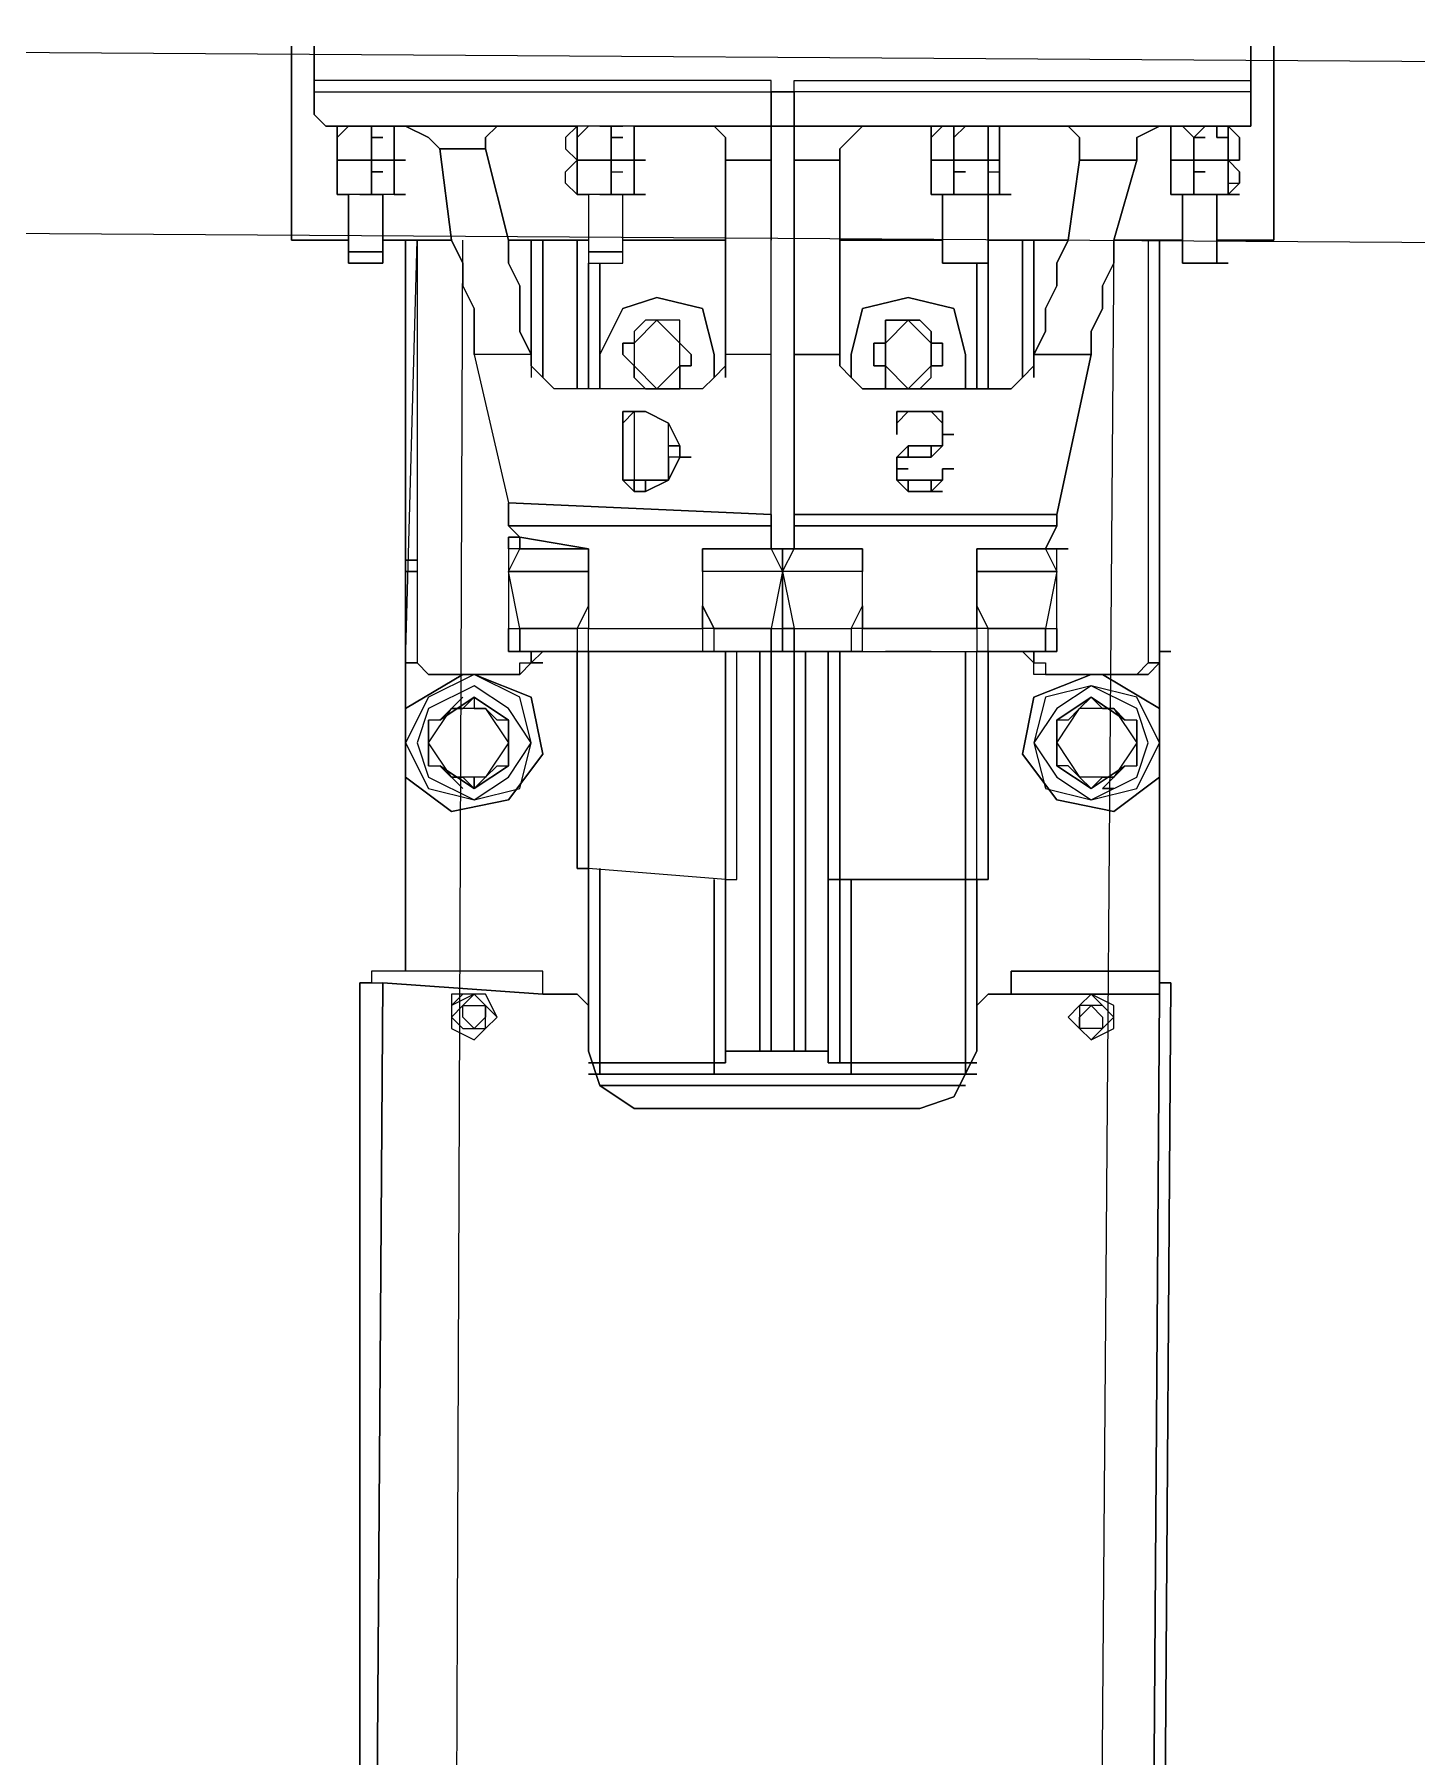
# Model space of a CAD drawing. Header units: millimetres. Extents: x -45 to 90, y -17 to 16.
# Drawn here: x 2.95 to 3.505, y 0.015 to 0.706 of the extents above; entities that cross this region are included whole.
import ezdxf

# ---------------------------------------------------------------- set-up
doc = ezdxf.new("R2010")
doc.units = ezdxf.units.MM
doc.layers.add('PDF_Geometry', color=7, linetype='Continuous')

msp = doc.modelspace()

# ---------------------------------------------------------------- linework, layer by layer
at = {"color": 4}
for centre in [(3.24783, 0), (3.24778, -0.01594)]:
    msp.add_circle(centre, 1.75, dxfattribs=at)
at = {"color": 2}
msp.add_arc((-0.82991, -500.05754), 500.80823, 85.2352723, 89.9049106, dxfattribs=at)
at = {"layer": 'PDF_Geometry', "lineweight": 25}
for points in [[(16.09026, 0.43091), (14.54083, 0.48152), (12.95014, 0.52717), (10.61224, 0.58677), (8.27892, 0.63261), (7.68298, 0.64636), (3.98818, 0.6922), (0.29797, 0.71512), (0.19712, 0.71512), (-0.00458, 0.71512), (0.19712, 0.71512), (7.68298, 0.71512), (8.27892, 0.70595), (10.61682, 0.66011), (12.95014, 0.60052), (14.54083, 0.55468), (16.09026, 0.50425), (16.25529, 0.49967), (16.7137, 0.48152), (16.77329, 0.48152)], [(-0.48133, 0.68303), (-0.00458, 0.68303), (-0.00458, 0.62802), (2.65879, 0.62802), (7.68298, 0.59613), (8.27892, 0.58677), (10.61224, 0.53634), (12.94555, 0.47675), (13.24352, 0.50425), (14.24286, 0.47675), (14.53624, 0.43091), (14.65084, 0.43091)], [(3.1172, -0.55468), (3.12179, 0.62344)], [(3.38308, 0.62344), (3.37391, -0.55468)]]:
    msp.add_lwpolyline(points, dxfattribs=at)
for points in [[(3.05302, 0.62344), (3.05302, 0.70137), (3.05302, 0.62344), (3.07594, 0.62344)], [(3.42434, 0.62344), (3.44726, 0.62344), (3.44726, 0.70137), (3.44726, 0.62344)]]:
    msp.add_lwpolyline(points, close=True, dxfattribs=at)
at = {"layer": 'PDF_Geometry', "lineweight": 18}
for points in [[(3.0897, 0.62344), (3.1172, 0.62344), (3.11262, 0.66011), (3.13095, 0.66011), (3.14012, 0.62344), (3.17221, 0.62344), (3.14012, 0.62344), (3.14012, 0.61427), (3.14471, 0.6051), (3.14471, 0.59613), (3.14471, 0.58677), (3.14929, 0.5776), (3.14929, 0.62344), (3.14929, 0.5776), (3.14471, 0.58677), (3.14471, 0.59613), (3.14471, 0.6051), (3.14012, 0.61427), (3.14012, 0.62344), (3.13095, 0.66011), (3.13095, 0.6647), (3.13554, 0.66928), (3.09886, 0.66928), (3.06678, 0.66928), (3.06219, 0.67387), (3.06219, 0.70137), (3.06219, 0.67387), (3.06678, 0.66928), (3.09886, 0.66928), (3.10803, 0.6647), (3.11262, 0.66011), (3.10803, 0.6647), (3.09886, 0.66928), (3.13554, 0.66928), (3.13095, 0.6647), (3.13095, 0.66011), (3.11262, 0.66011), (3.1172, 0.62344), (3.12179, 0.61427), (3.12179, 0.6051), (3.12637, 0.59613), (3.12637, 0.58677), (3.12637, 0.5776), (3.12637, 0.58677), (3.12637, 0.59613), (3.12179, 0.6051), (3.12179, 0.61427), (3.1172, 0.62344)], [(3.43809, 0.70137), (3.43809, 0.67387), (3.43809, 0.66928), (3.40142, 0.66928), (3.43809, 0.66928), (3.43809, 0.67387)], [(3.24556, 0.68762), (3.06219, 0.68762), (3.06219, 0.68303), (3.24556, 0.68303), (3.24556, 0.68762), (3.06219, 0.68762), (3.06219, 0.68303), (3.24556, 0.68303), (3.24556, 0.66928), (3.24556, 0.68303)], [(3.24556, 0.68303), (3.25472, 0.68303), (3.25472, 0.68762), (3.43809, 0.68762), (3.43809, 0.68303), (3.25472, 0.68303)], [(3.07136, 0.66011), (3.07136, 0.6647), (3.07136, 0.66928), (3.07136, 0.6647)], [(3.07594, 0.64178), (3.07594, 0.61886), (3.07594, 0.61427), (3.0897, 0.61427), (3.0897, 0.61886), (3.07594, 0.61886), (3.0897, 0.61886), (3.0897, 0.64178), (3.08511, 0.64178), (3.08511, 0.64636), (3.08511, 0.65094), (3.08511, 0.64636), (3.08511, 0.64178), (3.08053, 0.64178), (3.07594, 0.64178), (3.07136, 0.64178), (3.07136, 0.64636), (3.07136, 0.65094), (3.07136, 0.65553), (3.07594, 0.65553), (3.08053, 0.65553), (3.0897, 0.65553), (3.09428, 0.65553), (3.09428, 0.65094), (3.09428, 0.64636), (3.09428, 0.65094), (3.09428, 0.65553), (3.09428, 0.65094), (3.09428, 0.64636), (3.09428, 0.64178), (3.09886, 0.64178), (3.09428, 0.64178), (3.09428, 0.64636), (3.09428, 0.64178), (3.0897, 0.64178), (3.08053, 0.64178), (3.0897, 0.64178), (3.08511, 0.64178), (3.08511, 0.64636), (3.08511, 0.65094), (3.08511, 0.65553), (3.0897, 0.65553), (3.08511, 0.65553), (3.08511, 0.65094), (3.0897, 0.65094), (3.08511, 0.65094), (3.08511, 0.65553), (3.08053, 0.65553), (3.08511, 0.65553), (3.08511, 0.65094), (3.08511, 0.64636), (3.08511, 0.64178), (3.08053, 0.64178), (3.07594, 0.64178), (3.07136, 0.64178), (3.07136, 0.64636), (3.07136, 0.65094), (3.07136, 0.65553), (3.07594, 0.65553), (3.07136, 0.65553), (3.07594, 0.65553), (3.08053, 0.65553), (3.08511, 0.65553), (3.08511, 0.66011), (3.08511, 0.6647), (3.08511, 0.66011), (3.08511, 0.65553), (3.0897, 0.65553), (3.09428, 0.65553), (3.09428, 0.66011), (3.09428, 0.65553), (3.09886, 0.65553), (3.09428, 0.65553), (3.09886, 0.65553), (3.09428, 0.65553), (3.09886, 0.65553), (3.09428, 0.65553), (3.09428, 0.66011), (3.09428, 0.6647), (3.09428, 0.66011), (3.09428, 0.6647), (3.09428, 0.66928), (3.09428, 0.6647), (3.09428, 0.66928), (3.10345, 0.66928), (3.09428, 0.66928), (3.09428, 0.6647), (3.09428, 0.66011), (3.09428, 0.65553), (3.0897, 0.65553), (3.08511, 0.65553), (3.08511, 0.66011), (3.08511, 0.6647), (3.08511, 0.66928), (3.0897, 0.66928), (3.08511, 0.66928), (3.08511, 0.6647), (3.0897, 0.6647), (3.08511, 0.6647), (3.08511, 0.66928), (3.08511, 0.6647), (3.08511, 0.66011), (3.08511, 0.65553), (3.08053, 0.65553), (3.07594, 0.65553), (3.08053, 0.65553), (3.0897, 0.65553), (3.09428, 0.65553), (3.09428, 0.65094), (3.09428, 0.64636), (3.09428, 0.64178), (3.0897, 0.64178), (3.0897, 0.61886), (3.0897, 0.61427), (3.07594, 0.61427), (3.07594, 0.61886), (3.07594, 0.64178), (3.07136, 0.64178), (3.07136, 0.64636), (3.07136, 0.65094), (3.07136, 0.65553), (3.07594, 0.65553), (3.07136, 0.65553), (3.07136, 0.66011), (3.07136, 0.6647), (3.07594, 0.66928), (3.07136, 0.6647), (3.07136, 0.66011), (3.07136, 0.65553), (3.07594, 0.65553), (3.07136, 0.65553), (3.07136, 0.66011), (3.07136, 0.6647), (3.07136, 0.66928), (3.07136, 0.6647), (3.07136, 0.66011), (3.07136, 0.65553), (3.07136, 0.65094), (3.07136, 0.64636), (3.07136, 0.64178)], [(3.19055, 0.6647), (3.19055, 0.66928), (3.22264, 0.66928), (3.13554, 0.66928), (3.16763, 0.66928), (3.16763, 0.6647), (3.16763, 0.66011), (3.16763, 0.65553), (3.17221, 0.65553), (3.17679, 0.65553), (3.18138, 0.65553), (3.18138, 0.6647), (3.18138, 0.65553), (3.18596, 0.65553), (3.17679, 0.65553), (3.18596, 0.65553), (3.19055, 0.65553), (3.19055, 0.65094), (3.19055, 0.64636), (3.19055, 0.65094), (3.19055, 0.65553)], [(3.16763, 0.65094), (3.16763, 0.64636), (3.16763, 0.64178), (3.17221, 0.64178), (3.16763, 0.64178), (3.16304, 0.64636), (3.16304, 0.65094), (3.16763, 0.65553), (3.17221, 0.65553), (3.16763, 0.65553), (3.16763, 0.65094), (3.16763, 0.65553), (3.17221, 0.65553), (3.17679, 0.65553), (3.18138, 0.65553), (3.18138, 0.6647), (3.18138, 0.66928), (3.17679, 0.66928), (3.18138, 0.66928), (3.18138, 0.6647), (3.18596, 0.6647), (3.18138, 0.6647), (3.18138, 0.66928), (3.18596, 0.66928), (3.18138, 0.66928), (3.18138, 0.6647), (3.18138, 0.65553), (3.18596, 0.65553), (3.17679, 0.65553), (3.18138, 0.65553), (3.18138, 0.65094), (3.18138, 0.64636), (3.18138, 0.64178), (3.17679, 0.64178), (3.17221, 0.64178), (3.16763, 0.64178), (3.16304, 0.64636), (3.16304, 0.65094), (3.16763, 0.65553), (3.16763, 0.66011), (3.16763, 0.6647), (3.16763, 0.66928), (3.16304, 0.6647), (3.16304, 0.66011), (3.16763, 0.65553), (3.16763, 0.65094), (3.16763, 0.64636), (3.16763, 0.64178), (3.16763, 0.64636)], [(3.33265, 0.65553), (3.33265, 0.6647), (3.33265, 0.66928), (3.33265, 0.6647), (3.33265, 0.65553), (3.33724, 0.65553), (3.33724, 0.6647), (3.33724, 0.66928), (3.33724, 0.6647), (3.33724, 0.65553)], [(3.41517, 0.65553), (3.41058, 0.65553), (3.406, 0.65553), (3.406, 0.6647), (3.406, 0.66928), (3.406, 0.6647), (3.406, 0.65553), (3.406, 0.65094), (3.406, 0.64636), (3.406, 0.64178), (3.41058, 0.64178), (3.406, 0.64178), (3.41058, 0.64178), (3.41058, 0.61427), (3.41517, 0.61427), (3.41058, 0.61427), (3.41058, 0.64178), (3.406, 0.64178), (3.406, 0.64636), (3.406, 0.65094), (3.406, 0.65553), (3.406, 0.6647), (3.406, 0.66928), (3.406, 0.6647), (3.406, 0.65553), (3.41058, 0.65553), (3.41975, 0.65553), (3.41058, 0.65553), (3.406, 0.65553), (3.41058, 0.65553), (3.406, 0.65553), (3.41058, 0.65553), (3.406, 0.65553), (3.406, 0.65094), (3.406, 0.64636), (3.406, 0.64178), (3.406, 0.64636), (3.406, 0.65094), (3.406, 0.65553), (3.41058, 0.65553), (3.41975, 0.65553), (3.41058, 0.65553), (3.41517, 0.65553), (3.41517, 0.65094), (3.41975, 0.65094), (3.41517, 0.65094), (3.41517, 0.65553), (3.41058, 0.65553), (3.41517, 0.65553), (3.41517, 0.6647), (3.41058, 0.66928), (3.41517, 0.6647), (3.41975, 0.6647), (3.41517, 0.6647)], [(3.43351, 0.6647), (3.42892, 0.66928), (3.42892, 0.6647), (3.42892, 0.65553), (3.42434, 0.65553), (3.42892, 0.65553), (3.42892, 0.6647), (3.42892, 0.66928), (3.42892, 0.6647), (3.42892, 0.65553), (3.43351, 0.65553)], [(3.42434, 0.65553), (3.42892, 0.65553), (3.42892, 0.6647), (3.42434, 0.6647), (3.42434, 0.66928), (3.42434, 0.6647), (3.42892, 0.6647), (3.42892, 0.66928), (3.43351, 0.6647), (3.43351, 0.65553), (3.42892, 0.65553), (3.43351, 0.65094), (3.43351, 0.64636), (3.42892, 0.64178), (3.43351, 0.64178), (3.42892, 0.64178), (3.43351, 0.64178), (3.42892, 0.64178), (3.42892, 0.64636), (3.43351, 0.64636), (3.43351, 0.65094), (3.42892, 0.65553), (3.43351, 0.65553), (3.42892, 0.65553)], [(3.07594, 0.64178), (3.07136, 0.64178), (3.07136, 0.64636), (3.07136, 0.65094), (3.07136, 0.65553), (3.07594, 0.65553), (3.07136, 0.65553), (3.07136, 0.66011), (3.07136, 0.65553), (3.07136, 0.65094), (3.07136, 0.64636), (3.07136, 0.64178)], [(3.1172, 0.66011), (3.11262, 0.66011)], [(3.08053, 0.65553), (3.0897, 0.65553)], [(3.17679, 0.65553), (3.17221, 0.65553), (3.16763, 0.65553), (3.17221, 0.65553), (3.17679, 0.65553), (3.18138, 0.65553), (3.18138, 0.65094), (3.18138, 0.65553), (3.18596, 0.65553), (3.19055, 0.65553), (3.18596, 0.65553)], [(3.19513, 0.65553), (3.19055, 0.65553)], [(3.19055, 0.65094), (3.19055, 0.64636)], [(3.27306, 0.65553), (3.27306, 0.62344), (3.27306, 0.5776), (3.27306, 0.62344)], [(3.31432, 0.64178), (3.30973, 0.64178), (3.30973, 0.64636), (3.30973, 0.65094), (3.30973, 0.64636), (3.30973, 0.64178), (3.31432, 0.64178), (3.3189, 0.64178)], [(3.09886, 0.64178), (3.09428, 0.64178)], [(3.17221, 0.64178), (3.16763, 0.64178)], [(3.31432, 0.61427), (3.31432, 0.64178), (3.30973, 0.64178), (3.31432, 0.64178), (3.32349, 0.64178), (3.31432, 0.64178), (3.31432, 0.61427), (3.3189, 0.61427)], [(3.34182, 0.64178), (3.33724, 0.64178)], [(3.34182, 0.64178), (3.33724, 0.64178)], [(3.41058, 0.64178), (3.406, 0.64178)], [(3.09886, 0.62344), (3.09886, 0.49508), (3.10345, 0.49508), (3.09886, 0.49508)], [(3.10345, 0.45383), (3.09886, 0.45383), (3.09886, 0.43549), (3.12179, 0.44924), (3.09886, 0.43549), (3.09886, 0.42174), (3.09886, 0.40799), (3.1172, 0.39423), (3.14012, 0.39882), (3.15387, 0.41715), (3.14929, 0.44008), (3.12637, 0.44924), (3.14929, 0.44008), (3.15387, 0.41715), (3.14012, 0.39882), (3.1172, 0.39423), (3.09886, 0.40799), (3.09886, 0.33006), (3.09886, 0.40799), (3.09886, 0.42174), (3.09886, 0.43549), (3.09886, 0.45383), (3.10345, 0.62344), (3.10345, 0.45383), (3.09886, 0.45383), (3.09886, 0.45841), (3.09886, 0.463), (3.09886, 0.45841), (3.09886, 0.45383), (3.10345, 0.62344), (3.10345, 0.45383), (3.10803, 0.44924), (3.14471, 0.44924), (3.10803, 0.44924), (3.10345, 0.45383), (3.09886, 0.45383), (3.10345, 0.45383), (3.10803, 0.44924), (3.14471, 0.44924), (3.10803, 0.44924), (3.10345, 0.45383), (3.09886, 0.45383)], [(3.15387, 0.62344), (3.15387, 0.56843)], [(3.16763, 0.62344), (3.16763, 0.56385)], [(3.22722, 0.62344), (3.22722, 0.56843)], [(3.34641, 0.56843), (3.34641, 0.62344)], [(3.40142, 0.62344), (3.40142, 0.49508), (3.40142, 0.4905), (3.40142, 0.49508), (3.40142, 0.62344), (3.40142, 0.45383)], [(3.17679, 0.5776), (3.18596, 0.59613), (3.19972, 0.60052), (3.21805, 0.59613), (3.22264, 0.5776), (3.22264, 0.56843), (3.22264, 0.5776), (3.21805, 0.59613), (3.19972, 0.60052), (3.18596, 0.59613), (3.17679, 0.5776), (3.17679, 0.56385), (3.17679, 0.61427), (3.17679, 0.56385)], [(3.32807, 0.61427), (3.32807, 0.56385)], [(3.27765, 0.5776), (3.27765, 0.56843), (3.27765, 0.5776), (3.28223, 0.59613), (3.30057, 0.60052), (3.3189, 0.59613), (3.32349, 0.5776), (3.32349, 0.56385), (3.32349, 0.5776), (3.3189, 0.59613), (3.30057, 0.60052), (3.28223, 0.59613)], [(3.19972, 0.59135), (3.19055, 0.58218), (3.19055, 0.57301), (3.19972, 0.56385), (3.20888, 0.57301), (3.20888, 0.58218)], [(3.21347, 0.5776), (3.21347, 0.57301), (3.20888, 0.57301), (3.20888, 0.56843), (3.20888, 0.56385), (3.19972, 0.56385), (3.20888, 0.57301), (3.20888, 0.58218), (3.19972, 0.59135), (3.19055, 0.58218), (3.19055, 0.57301), (3.19972, 0.56385), (3.20888, 0.56385), (3.20888, 0.56843), (3.20888, 0.57301), (3.21347, 0.57301)], [(3.2914, 0.56385), (3.30057, 0.56385), (3.2914, 0.57301), (3.2914, 0.58218), (3.30057, 0.59135), (3.30973, 0.58218), (3.30973, 0.57301), (3.31432, 0.57301), (3.31432, 0.5776), (3.31432, 0.57301), (3.30973, 0.57301), (3.30973, 0.58218), (3.30057, 0.59135), (3.2914, 0.58218), (3.2914, 0.57301), (3.30057, 0.56385), (3.2914, 0.56385), (3.2914, 0.56843), (3.2914, 0.57301), (3.28681, 0.57301), (3.28681, 0.5776), (3.28681, 0.58218), (3.2914, 0.58218), (3.28681, 0.58218), (3.28681, 0.5776), (3.28681, 0.57301), (3.2914, 0.57301), (3.2914, 0.56843)], [(3.30515, 0.59135), (3.30973, 0.58677), (3.30973, 0.58218), (3.31432, 0.58218), (3.31432, 0.5776), (3.31432, 0.58218), (3.30973, 0.58218), (3.30973, 0.58677), (3.30515, 0.59135), (3.30057, 0.59135), (3.2914, 0.59135), (3.2914, 0.58677), (3.2914, 0.58218), (3.2914, 0.58677), (3.2914, 0.59135), (3.30057, 0.59135)], [(3.19055, 0.57301), (3.18596, 0.5776), (3.18596, 0.58218), (3.19055, 0.58218), (3.18596, 0.58218), (3.18596, 0.5776), (3.19055, 0.57301), (3.19055, 0.56843), (3.19513, 0.56385), (3.19972, 0.56385), (3.19513, 0.56385), (3.19055, 0.56843)], [(3.36016, 0.51342), (3.36016, 0.50884), (3.36016, 0.51342), (3.37391, 0.5776), (3.36016, 0.51342), (3.25472, 0.51342), (3.25472, 0.50884), (3.25472, 0.51342)], [(3.30515, 0.56385), (3.30973, 0.56843), (3.30973, 0.57301), (3.30057, 0.56385)], [(3.30515, 0.56385), (3.30973, 0.56843), (3.30973, 0.57301), (3.30057, 0.56385)], [(3.19055, 0.52259), (3.18596, 0.52717), (3.18596, 0.55468), (3.19055, 0.55468), (3.18596, 0.55468), (3.18596, 0.55009), (3.18596, 0.55468), (3.19055, 0.55468), (3.19513, 0.55468), (3.2043, 0.55009), (3.20888, 0.54093), (3.20888, 0.53634), (3.2043, 0.52717), (3.19513, 0.52259), (3.19055, 0.52259), (3.19513, 0.52259), (3.19513, 0.52717), (3.19055, 0.52717), (3.19055, 0.52259), (3.19513, 0.52259)], [(3.19513, 0.55468), (3.2043, 0.55009), (3.20888, 0.54093), (3.20888, 0.53634), (3.20888, 0.54093), (3.2043, 0.54093), (3.20888, 0.54093), (3.20888, 0.53634), (3.2043, 0.53634), (3.2043, 0.52717), (3.19513, 0.52717), (3.19513, 0.52259), (3.2043, 0.52717), (3.20888, 0.53634), (3.2043, 0.53634), (3.2043, 0.54093), (3.2043, 0.55009), (3.19513, 0.55468), (3.19055, 0.55468), (3.19055, 0.52717), (3.18596, 0.52717), (3.18596, 0.55009), (3.19055, 0.55468)], [(3.19513, 0.55468), (3.2043, 0.55009), (3.20888, 0.54093), (3.2043, 0.55009), (3.19513, 0.55468), (3.19055, 0.55468), (3.18596, 0.55468), (3.18596, 0.55009), (3.18596, 0.55468), (3.19055, 0.55468)], [(3.19055, 0.52259), (3.19055, 0.52717), (3.19513, 0.52717), (3.2043, 0.52717), (3.2043, 0.53634), (3.2043, 0.54093), (3.2043, 0.55009), (3.19513, 0.55468), (3.19055, 0.55468), (3.19055, 0.52717), (3.18596, 0.52717), (3.18596, 0.55009), (3.19055, 0.55468), (3.18596, 0.55468), (3.18596, 0.52717)], [(3.29598, 0.54551), (3.29598, 0.55009), (3.30057, 0.55468), (3.29598, 0.55468)], [(3.31432, 0.54093), (3.30973, 0.54093), (3.31432, 0.54093), (3.31432, 0.54551), (3.3189, 0.54551), (3.31432, 0.54551), (3.3189, 0.54551), (3.31432, 0.54551), (3.31432, 0.54093), (3.30973, 0.54093)], [(3.21347, 0.53634), (3.20888, 0.53634), (3.2043, 0.52717), (3.19513, 0.52259), (3.2043, 0.52717), (3.20888, 0.53634)], [(3.19055, 0.52717), (3.18596, 0.52717), (3.19055, 0.52259), (3.18596, 0.52717)], [(3.30057, 0.53176), (3.29598, 0.53176), (3.29598, 0.52717), (3.30057, 0.52259), (3.29598, 0.52717), (3.29598, 0.53176)], [(3.14012, 0.50884), (3.14012, 0.51342), (3.14012, 0.51801), (3.24556, 0.51342), (3.24556, 0.50884), (3.24556, 0.51342), (3.14012, 0.51801), (3.14012, 0.51342)], [(3.14471, 0.50425), (3.17221, 0.49967), (3.14471, 0.50425), (3.14012, 0.50884), (3.24556, 0.50884), (3.24556, 0.49967), (3.25014, 0.49967), (3.24556, 0.49967), (3.24556, 0.50884), (3.14012, 0.50884)], [(3.25472, 0.49967), (3.28223, 0.49967), (3.25472, 0.49967), (3.25472, 0.50884), (3.36016, 0.50884), (3.35558, 0.49967), (3.32807, 0.49967), (3.35558, 0.49967), (3.36016, 0.50884), (3.25472, 0.50884)], [(3.14012, 0.49967), (3.14012, 0.50425), (3.14471, 0.50425), (3.14471, 0.49967), (3.17221, 0.49967), (3.17221, 0.4905), (3.17221, 0.49967), (3.14471, 0.49967), (3.14471, 0.50425), (3.14012, 0.50425)], [(3.14012, 0.4905), (3.14471, 0.49967), (3.14012, 0.49967)], [(3.14012, 0.4905), (3.14471, 0.49967), (3.14012, 0.49967)], [(3.21805, 0.49967), (3.24556, 0.49967), (3.21805, 0.49967), (3.21805, 0.4905), (3.21805, 0.49967), (3.24556, 0.49967)], [(3.25014, 0.49967), (3.24556, 0.49967), (3.25014, 0.4905)], [(3.25014, 0.49967), (3.24556, 0.49967), (3.25014, 0.4905)], [(3.25014, 0.4905), (3.25472, 0.49967), (3.25014, 0.49967)], [(3.25014, 0.49967), (3.25472, 0.49967), (3.28223, 0.49967), (3.28223, 0.4905), (3.28223, 0.49967), (3.25472, 0.49967)], [(3.25014, 0.4905), (3.25472, 0.49967), (3.25014, 0.49967)], [(3.36474, 0.49967), (3.36016, 0.49967), (3.35558, 0.49967), (3.32807, 0.49967), (3.32807, 0.4905), (3.32807, 0.49967), (3.35558, 0.49967), (3.36016, 0.49967)], [(3.36016, 0.49967), (3.35558, 0.49967), (3.36016, 0.4905)], [(3.36016, 0.49967), (3.35558, 0.49967), (3.36016, 0.4905)], [(3.09886, 0.49508), (3.09886, 0.4905), (3.10345, 0.4905), (3.09886, 0.4905)], [(3.09886, 0.4905), (3.09886, 0.463), (3.09886, 0.45841), (3.09886, 0.463)], [(3.14012, 0.45841), (3.14012, 0.46758), (3.14012, 0.45841), (3.14471, 0.45841), (3.14471, 0.463), (3.14471, 0.46758), (3.16763, 0.46758), (3.17221, 0.47675), (3.17221, 0.4905), (3.14012, 0.4905), (3.14012, 0.46758), (3.14471, 0.46758), (3.14012, 0.4905), (3.17221, 0.4905), (3.17221, 0.47675), (3.16763, 0.46758), (3.14471, 0.46758), (3.14471, 0.463), (3.14471, 0.45841)], [(3.14012, 0.46758), (3.14471, 0.46758), (3.14012, 0.4905)], [(3.25014, 0.4905), (3.24556, 0.46758), (3.25014, 0.46758)], [(3.25014, 0.4905), (3.24556, 0.46758), (3.25014, 0.46758)], [(3.28223, 0.4905), (3.25014, 0.4905), (3.25472, 0.46758), (3.27765, 0.46758), (3.28223, 0.47675)], [(3.28223, 0.4905), (3.25014, 0.4905), (3.25472, 0.46758), (3.27765, 0.46758), (3.28223, 0.47675)], [(3.32807, 0.47675), (3.32807, 0.4905), (3.36016, 0.4905), (3.32807, 0.4905), (3.32807, 0.47675), (3.33265, 0.46758), (3.35558, 0.46758), (3.35558, 0.463), (3.35558, 0.45841), (3.36016, 0.45841), (3.36016, 0.46758), (3.36016, 0.45841), (3.35558, 0.45841), (3.35558, 0.463), (3.35558, 0.46758), (3.33265, 0.46758)], [(3.40142, 0.42174), (3.40142, 0.43549), (3.40142, 0.45383), (3.40142, 0.45841), (3.40142, 0.4905), (3.40142, 0.45841), (3.406, 0.45841), (3.40142, 0.45841), (3.40142, 0.45383), (3.40142, 0.43549), (3.3785, 0.44924), (3.40142, 0.43549), (3.40142, 0.42174), (3.40142, 0.40799), (3.38308, 0.39423), (3.36016, 0.39882), (3.34641, 0.41715), (3.35099, 0.44008), (3.37391, 0.44924), (3.35099, 0.44008), (3.34641, 0.41715), (3.36016, 0.39882), (3.38308, 0.39423), (3.40142, 0.40799)], [(3.36016, 0.4905), (3.35558, 0.46758), (3.36016, 0.46758)], [(3.36016, 0.4905), (3.35558, 0.46758), (3.36016, 0.46758)], [(3.25472, 0.46758), (3.25472, 0.463), (3.25472, 0.45841), (3.25014, 0.45841), (3.25014, 0.46758), (3.25014, 0.45841), (3.25472, 0.45841), (3.25472, 0.463), (3.25472, 0.46758), (3.25014, 0.46758), (3.25014, 0.45841), (3.24556, 0.45841), (3.24556, 0.463), (3.24556, 0.46758), (3.22264, 0.46758), (3.21805, 0.47675), (3.21805, 0.46758), (3.21805, 0.45841), (3.22264, 0.45841), (3.22722, 0.45841), (3.22264, 0.45841), (3.22264, 0.463), (3.22264, 0.46758), (3.21805, 0.46758), (3.21805, 0.47675), (3.22264, 0.46758), (3.24556, 0.46758), (3.24556, 0.463), (3.24556, 0.45841), (3.25014, 0.45841), (3.25014, 0.46758)], [(3.32807, 0.47675), (3.32807, 0.46758), (3.32807, 0.45841), (3.33265, 0.45841), (3.33265, 0.463), (3.33265, 0.46758), (3.32807, 0.46758), (3.28223, 0.46758), (3.28223, 0.47675), (3.28223, 0.46758), (3.32807, 0.46758)], [(3.17221, 0.45841), (3.17221, 0.46758), (3.16763, 0.46758), (3.16763, 0.463), (3.16763, 0.45841)], [(3.25931, 0.29797), (3.25931, 0.45841), (3.25931, 0.29797), (3.25472, 0.29797), (3.25931, 0.29797), (3.26848, 0.29797), (3.22722, 0.29797), (3.24097, 0.29797), (3.24097, 0.45841), (3.24097, 0.29797), (3.24556, 0.29797), (3.24556, 0.45841), (3.22264, 0.45841), (3.21805, 0.45841), (3.17221, 0.45841), (3.17221, 0.46758), (3.16763, 0.46758), (3.16763, 0.463), (3.16763, 0.45841), (3.17221, 0.45841), (3.17679, 0.45841), (3.17221, 0.45841), (3.21805, 0.45841), (3.22264, 0.45841), (3.24556, 0.45841), (3.24556, 0.29797), (3.25472, 0.29797), (3.25472, 0.45841), (3.27765, 0.45841), (3.25472, 0.45841), (3.25472, 0.29797), (3.24556, 0.29797), (3.24097, 0.29797), (3.22722, 0.29797), (3.26848, 0.29797)], [(3.21805, 0.46758), (3.21805, 0.45841), (3.22264, 0.45841), (3.22264, 0.463), (3.22264, 0.46758)], [(3.28223, 0.45841), (3.28223, 0.46758), (3.27765, 0.46758), (3.27765, 0.463), (3.27765, 0.45841)], [(3.28223, 0.45841), (3.28223, 0.46758), (3.27765, 0.46758), (3.27765, 0.463), (3.27765, 0.45841)], [(3.32807, 0.46758), (3.32807, 0.45841), (3.33265, 0.45841), (3.33265, 0.37131), (3.33265, 0.36692), (3.32807, 0.36692), (3.32349, 0.36692), (3.32807, 0.36692), (3.33265, 0.36692), (3.33265, 0.37131), (3.33265, 0.45841), (3.33265, 0.463), (3.33265, 0.46758)], [(3.17221, 0.32089), (3.17221, 0.37131), (3.16763, 0.37131), (3.16763, 0.45841), (3.14471, 0.45841), (3.16763, 0.45841), (3.16763, 0.37131), (3.17221, 0.37131)], [(3.15387, 0.45841), (3.14929, 0.45383), (3.14929, 0.45841), (3.14929, 0.45383), (3.15387, 0.45383), (3.14929, 0.45383), (3.14929, 0.45841), (3.14929, 0.45383)], [(3.17679, 0.45841), (3.17221, 0.45841), (3.17221, 0.37131), (3.17221, 0.3163), (3.17221, 0.37131), (3.17221, 0.45841), (3.17221, 0.37131), (3.17221, 0.45841)], [(3.20888, 0.45841), (3.19055, 0.45841)], [(3.22722, 0.29338), (3.22722, 0.36692), (3.22722, 0.45841), (3.22722, 0.36692)], [(3.26848, 0.45841), (3.26848, 0.37131), (3.26848, 0.36692), (3.27306, 0.36692), (3.27306, 0.29338), (3.26848, 0.29338), (3.26848, 0.36692), (3.26848, 0.29338), (3.27306, 0.29338), (3.27765, 0.29338), (3.32349, 0.29338), (3.32807, 0.29338), (3.32349, 0.29338), (3.27765, 0.29338), (3.27306, 0.29338), (3.27306, 0.36692), (3.27306, 0.45841), (3.27306, 0.36692), (3.32349, 0.36692), (3.32349, 0.29338), (3.32349, 0.36692), (3.32349, 0.45841), (3.32349, 0.36692), (3.27306, 0.36692), (3.26848, 0.36692), (3.26848, 0.37131)], [(3.27306, 0.45841), (3.27306, 0.36692)], [(3.30973, 0.45841), (3.2914, 0.45841)], [(3.33724, 0.45841), (3.33265, 0.45841), (3.35558, 0.45841), (3.33265, 0.45841)], [(3.35099, 0.45383), (3.34641, 0.45841), (3.35099, 0.45383), (3.35558, 0.45383), (3.35558, 0.44924), (3.35099, 0.44924), (3.35099, 0.45383), (3.35099, 0.45841)], [(3.35099, 0.45841), (3.35099, 0.45383)], [(3.14929, 0.42174), (3.14012, 0.43549), (3.12637, 0.44466), (3.10803, 0.43549), (3.10345, 0.42174), (3.10803, 0.40799), (3.12637, 0.39882), (3.14012, 0.40799), (3.14929, 0.42174), (3.14471, 0.44008), (3.12637, 0.44924), (3.10803, 0.44008), (3.09886, 0.42174), (3.10803, 0.4034), (3.12637, 0.39882), (3.14471, 0.4034)], [(3.14929, 0.42174), (3.14012, 0.43549), (3.12637, 0.44466), (3.10803, 0.43549), (3.10345, 0.42174), (3.10803, 0.40799), (3.12637, 0.39882), (3.14012, 0.40799), (3.14929, 0.42174), (3.14471, 0.44008), (3.12637, 0.44924), (3.10803, 0.44008), (3.09886, 0.42174), (3.10803, 0.4034), (3.12637, 0.39882), (3.14471, 0.4034)], [(3.14471, 0.44924), (3.14471, 0.45383), (3.14929, 0.45383)], [(3.14471, 0.44924), (3.14471, 0.45383), (3.14929, 0.45383)], [(3.35558, 0.44924), (3.35099, 0.44924), (3.35099, 0.45383), (3.35558, 0.45383)], [(3.39683, 0.45383), (3.40142, 0.45383), (3.39683, 0.44924), (3.39225, 0.44924)], [(3.39683, 0.42174), (3.39225, 0.43549), (3.37391, 0.44466), (3.36016, 0.43549), (3.35099, 0.42174), (3.36016, 0.40799), (3.37391, 0.39882), (3.39225, 0.40799)], [(3.40142, 0.42174), (3.39225, 0.44008), (3.37391, 0.44466), (3.35558, 0.44008), (3.35099, 0.42174), (3.35558, 0.4034), (3.37391, 0.39882), (3.39225, 0.4034)], [(3.39683, 0.42174), (3.39225, 0.43549), (3.37391, 0.44466), (3.36016, 0.43549), (3.35099, 0.42174), (3.36016, 0.40799), (3.37391, 0.39882), (3.39225, 0.40799)], [(3.40142, 0.42174), (3.39225, 0.44008), (3.37391, 0.44466), (3.35558, 0.44008), (3.35099, 0.42174), (3.35558, 0.4034), (3.37391, 0.39882), (3.39225, 0.4034)], [(3.10803, 0.43091), (3.10803, 0.42174), (3.1172, 0.43549), (3.11262, 0.43091)], [(3.10803, 0.43091), (3.10803, 0.42174), (3.1172, 0.43549), (3.11262, 0.43091)], [(3.11262, 0.41257), (3.12637, 0.4034), (3.14012, 0.41257), (3.14012, 0.43091), (3.12637, 0.44008), (3.14012, 0.43091), (3.14012, 0.41257), (3.12637, 0.4034), (3.11262, 0.41257), (3.12179, 0.4034)], [(3.11262, 0.43091), (3.12179, 0.44008), (3.11262, 0.43091), (3.12637, 0.44008)], [(3.1172, 0.43549), (3.12179, 0.43549), (3.12637, 0.44008), (3.12637, 0.43549), (3.13095, 0.43549)], [(3.1172, 0.43549), (3.12179, 0.43549), (3.12637, 0.44008), (3.12637, 0.43549), (3.13095, 0.43549)], [(3.12637, 0.4034), (3.14012, 0.41257), (3.14012, 0.43091), (3.12637, 0.44008), (3.14012, 0.43091), (3.14012, 0.41257), (3.12637, 0.4034), (3.12637, 0.40799)], [(3.14012, 0.43091), (3.13554, 0.43091), (3.13095, 0.43549), (3.14012, 0.42174)], [(3.14012, 0.43091), (3.13554, 0.43091), (3.13095, 0.43549), (3.14012, 0.42174)], [(3.38766, 0.43091), (3.37391, 0.44008), (3.36016, 0.43091), (3.36016, 0.41257), (3.37391, 0.4034), (3.36016, 0.41257), (3.36016, 0.43091), (3.37391, 0.44008), (3.38766, 0.43091), (3.37391, 0.44008), (3.36016, 0.43091), (3.36016, 0.41257), (3.37391, 0.4034), (3.38766, 0.41257), (3.3785, 0.4034), (3.38308, 0.4034), (3.3785, 0.4034), (3.38766, 0.41257), (3.37391, 0.4034), (3.36016, 0.41257), (3.36016, 0.43091), (3.37391, 0.44008)], [(3.36016, 0.43091), (3.36016, 0.42174), (3.36933, 0.43549), (3.36474, 0.43091)], [(3.36016, 0.43091), (3.36016, 0.42174), (3.36933, 0.43549), (3.36474, 0.43091)], [(3.36933, 0.43549), (3.37391, 0.44008), (3.3785, 0.43549), (3.38308, 0.43549)], [(3.36933, 0.43549), (3.37391, 0.44008), (3.3785, 0.43549), (3.38308, 0.43549)], [(3.39225, 0.43091), (3.38766, 0.43091), (3.38308, 0.43549), (3.39225, 0.42174)], [(3.39225, 0.43091), (3.38766, 0.43091), (3.38308, 0.43549), (3.39225, 0.42174)], [(3.10803, 0.41257), (3.10803, 0.43091), (3.10803, 0.41257), (3.11262, 0.41257), (3.1172, 0.40799), (3.10803, 0.42174)], [(3.10803, 0.41257), (3.10803, 0.43091), (3.10803, 0.41257), (3.11262, 0.41257), (3.1172, 0.40799), (3.10803, 0.42174)], [(3.39225, 0.43091), (3.39225, 0.41257)], [(3.39225, 0.43091), (3.39225, 0.41257)], [(3.13095, 0.40799), (3.13554, 0.41257), (3.14012, 0.41257), (3.14012, 0.42174)], [(3.13095, 0.40799), (3.13554, 0.41257), (3.14012, 0.41257), (3.14012, 0.42174)], [(3.36016, 0.41257), (3.36016, 0.42174), (3.36933, 0.40799), (3.36474, 0.41257)], [(3.36016, 0.41257), (3.36016, 0.42174), (3.36933, 0.40799), (3.36474, 0.41257)], [(3.38308, 0.40799), (3.38766, 0.41257), (3.39225, 0.41257), (3.39225, 0.42174)], [(3.38308, 0.40799), (3.38766, 0.41257), (3.39225, 0.41257), (3.39225, 0.42174)], [(3.12637, 0.4034), (3.13095, 0.40799), (3.1172, 0.40799), (3.12179, 0.40799)], [(3.12637, 0.4034), (3.13095, 0.40799), (3.1172, 0.40799), (3.12179, 0.40799)], [(3.34182, 0.33006), (3.40142, 0.33006), (3.40142, 0.40799), (3.40142, 0.33006), (3.40142, 0.32547), (3.40142, 0.32089), (3.40142, 0.32547), (3.40142, 0.33006), (3.34182, 0.33006), (3.34182, 0.32089)], [(3.37391, 0.4034), (3.3785, 0.40799), (3.38308, 0.40799), (3.36933, 0.40799)], [(3.37391, 0.4034), (3.3785, 0.40799), (3.38308, 0.40799), (3.36933, 0.40799)], [(3.22722, 0.29338), (3.22264, 0.29338), (3.17679, 0.29338), (3.17221, 0.29338), (3.17679, 0.29338), (3.22264, 0.29338), (3.22722, 0.29338), (3.22722, 0.36692)], [(3.17679, 0.2888), (3.17679, 0.29338), (3.17679, 0.37131), (3.17679, 0.29338), (3.17679, 0.2888), (3.22264, 0.2888), (3.22264, 0.29338), (3.22264, 0.36692), (3.22264, 0.29338), (3.22264, 0.2888)], [(3.27765, 0.29338), (3.27765, 0.36692), (3.27765, 0.29338), (3.27765, 0.2888), (3.32349, 0.2888), (3.32349, 0.29338), (3.32349, 0.2888), (3.27765, 0.2888)], [(3.32807, 0.32089), (3.32807, 0.36692), (3.32807, 0.3163), (3.32807, 0.36692)], [(3.34182, -0.33464), (3.34182, -0.33006), (3.34182, -0.33464), (3.40142, -0.33464), (3.40142, -0.33006), (3.39683, -0.33006), (3.40142, -0.33006), (3.406, 0.32547), (3.40142, 0.32547), (3.406, 0.32547), (3.40142, -0.33006), (3.40142, -0.33464)], [(3.13095, 0.31172), (3.13095, 0.3163), (3.12637, 0.32089), (3.12179, 0.3163), (3.1172, 0.31172), (3.12179, 0.30714), (3.12637, 0.30714), (3.13095, 0.30714)], [(3.13095, 0.31172), (3.13095, 0.3163), (3.12637, 0.32089), (3.1172, 0.3163), (3.1172, 0.31172), (3.1172, 0.30714), (3.12637, 0.30255), (3.13095, 0.30714)], [(3.13554, 0.31172), (3.13095, 0.32089), (3.12637, 0.32089), (3.1172, 0.32089), (3.1172, 0.31172), (3.1172, 0.30714), (3.12637, 0.30255), (3.13095, 0.30714)], [(3.12179, 0.32089), (3.1172, 0.3163), (3.1172, 0.31172), (3.1172, 0.30714), (3.12637, 0.30255), (3.13095, 0.30714), (3.13554, 0.31172), (3.13095, 0.3163), (3.12637, 0.32089)], [(3.13095, 0.31172), (3.13095, 0.3163), (3.12637, 0.32089), (3.12179, 0.3163), (3.1172, 0.31172), (3.12179, 0.30714), (3.12637, 0.30714), (3.13095, 0.30714)], [(3.13095, 0.31172), (3.13095, 0.3163), (3.12637, 0.32089), (3.1172, 0.3163), (3.1172, 0.31172), (3.1172, 0.30714), (3.12637, 0.30255), (3.13095, 0.30714)], [(3.13554, 0.31172), (3.13095, 0.32089), (3.12637, 0.32089), (3.1172, 0.32089), (3.1172, 0.31172), (3.1172, 0.30714), (3.12637, 0.30255), (3.13095, 0.30714)], [(3.12179, 0.32089), (3.1172, 0.3163), (3.1172, 0.31172), (3.1172, 0.30714), (3.12637, 0.30255), (3.13095, 0.30714), (3.13554, 0.31172), (3.13095, 0.3163), (3.12637, 0.32089)], [(3.25014, 0.27505), (3.19055, 0.27505), (3.17679, 0.28422), (3.17221, 0.29797), (3.17221, 0.3163), (3.16763, 0.32089), (3.15387, 0.32089), (3.16763, 0.32089), (3.17221, 0.3163), (3.17221, 0.29797), (3.17679, 0.28422), (3.19055, 0.27505), (3.25014, 0.27505), (3.25472, 0.27505)], [(3.32807, 0.29797), (3.3189, 0.27963), (3.30515, 0.27505), (3.25014, 0.27505), (3.30515, 0.27505), (3.3189, 0.27963), (3.32807, 0.29797), (3.32807, 0.3163), (3.33265, 0.32089), (3.34182, 0.32089), (3.40142, 0.32089), (3.39683, -0.33006), (3.40142, 0.32089), (3.34182, 0.32089), (3.33265, 0.32089), (3.32807, 0.3163)], [(3.38308, 0.31172), (3.3785, 0.3163), (3.37391, 0.32089), (3.36933, 0.3163), (3.36474, 0.31172), (3.36933, 0.30714), (3.37391, 0.30255), (3.3785, 0.30714)], [(3.38308, 0.31172), (3.38308, 0.3163), (3.37391, 0.32089), (3.36933, 0.3163), (3.36474, 0.31172), (3.36933, 0.30714), (3.37391, 0.30255), (3.38308, 0.30714)], [(3.37391, 0.32089), (3.36933, 0.3163), (3.36474, 0.31172), (3.36933, 0.30714), (3.37391, 0.30255), (3.38308, 0.30714), (3.38308, 0.31172), (3.38308, 0.3163)], [(3.38308, 0.31172), (3.3785, 0.3163), (3.37391, 0.32089), (3.36933, 0.3163), (3.36474, 0.31172), (3.36933, 0.30714), (3.37391, 0.30255), (3.3785, 0.30714)], [(3.38308, 0.31172), (3.38308, 0.3163), (3.37391, 0.32089), (3.36933, 0.3163), (3.36474, 0.31172), (3.36933, 0.30714), (3.37391, 0.30255), (3.38308, 0.30714)], [(3.37391, 0.32089), (3.36933, 0.3163), (3.36474, 0.31172), (3.36933, 0.30714), (3.37391, 0.30255), (3.38308, 0.30714), (3.38308, 0.31172), (3.38308, 0.3163)], [(3.12179, 0.31172), (3.12179, 0.3163), (3.12637, 0.3163), (3.13095, 0.3163), (3.13095, 0.31172), (3.12637, 0.30714)], [(3.12179, 0.31172), (3.12179, 0.3163), (3.12637, 0.3163), (3.13095, 0.3163), (3.13095, 0.31172), (3.12637, 0.30714)], [(3.38308, 0.31172), (3.3785, 0.3163), (3.37391, 0.3163), (3.36933, 0.3163), (3.36933, 0.31172), (3.36933, 0.30714), (3.37391, 0.30255), (3.3785, 0.30714)], [(3.36933, 0.30714), (3.36933, 0.31172), (3.37391, 0.3163), (3.3785, 0.31172), (3.3785, 0.30714), (3.37391, 0.30714)], [(3.38308, 0.31172), (3.3785, 0.3163), (3.37391, 0.3163), (3.36933, 0.3163), (3.36933, 0.31172), (3.36933, 0.30714), (3.37391, 0.30255), (3.3785, 0.30714)], [(3.36933, 0.30714), (3.36933, 0.31172), (3.37391, 0.3163), (3.3785, 0.31172), (3.3785, 0.30714), (3.37391, 0.30714)], [(3.22264, 0.2888), (3.17679, 0.2888), (3.17221, 0.2888), (3.17679, 0.2888), (3.22264, 0.2888), (3.27765, 0.2888), (3.32349, 0.2888), (3.32807, 0.2888), (3.32349, 0.2888), (3.27765, 0.2888)], [(3.32349, 0.28422), (3.17679, 0.28422)], [(3.32349, 0.28422), (3.17679, 0.28422)]]:
    msp.add_lwpolyline(points, close=True, dxfattribs=at)
for points in [[(3.24556, 0.66928), (3.25472, 0.66928), (3.25472, 0.68303), (3.25472, 0.68762), (3.43809, 0.68762), (3.43809, 0.68303), (3.25472, 0.68303), (3.25472, 0.66928), (3.25472, 0.65553), (3.25472, 0.66928), (3.28223, 0.66928), (3.27765, 0.6647), (3.27306, 0.66011), (3.27306, 0.65553), (3.25472, 0.65553), (3.25472, 0.62344), (3.25472, 0.5776), (3.27306, 0.5776), (3.27306, 0.57301), (3.27765, 0.56843), (3.28223, 0.56385), (3.34182, 0.56385), (3.34641, 0.56843), (3.35099, 0.57301), (3.34641, 0.56843), (3.34182, 0.56385), (3.28223, 0.56385), (3.27765, 0.56843), (3.27306, 0.57301), (3.27306, 0.62344), (3.31432, 0.62344), (3.27306, 0.62344), (3.27306, 0.57301), (3.27306, 0.5776), (3.25472, 0.5776), (3.25472, 0.51342), (3.25472, 0.5776), (3.25472, 0.62344), (3.25472, 0.65553), (3.27306, 0.65553), (3.27306, 0.66011), (3.27765, 0.6647), (3.28223, 0.66928), (3.36474, 0.66928), (3.40142, 0.66928), (3.39225, 0.6647), (3.39225, 0.66011), (3.39225, 0.65553), (3.36933, 0.65553), (3.36933, 0.66011), (3.36933, 0.6647), (3.36474, 0.66928), (3.36933, 0.6647), (3.36933, 0.66011), (3.36933, 0.65553), (3.36474, 0.62344), (3.33265, 0.62344), (3.33265, 0.56385), (3.33265, 0.62344), (3.36474, 0.62344), (3.36016, 0.61427), (3.36016, 0.6051), (3.35558, 0.59613), (3.35558, 0.58677), (3.35099, 0.5776), (3.35099, 0.62344), (3.35099, 0.5776), (3.35558, 0.58677), (3.35558, 0.59613), (3.36016, 0.6051), (3.36016, 0.61427), (3.36474, 0.62344), (3.36933, 0.65553), (3.39225, 0.65553), (3.38308, 0.62344), (3.41058, 0.62344), (3.38308, 0.62344), (3.38308, 0.61427), (3.3785, 0.6051), (3.3785, 0.59613), (3.37391, 0.58677), (3.37391, 0.5776), (3.35099, 0.5776), (3.35099, 0.57301), (3.35099, 0.62344), (3.35099, 0.56843), (3.35099, 0.62344), (3.35099, 0.57301), (3.35099, 0.5776), (3.37391, 0.5776), (3.37391, 0.58677), (3.3785, 0.59613), (3.3785, 0.6051), (3.38308, 0.61427), (3.38308, 0.62344), (3.39225, 0.65553), (3.39225, 0.66011), (3.39225, 0.6647), (3.40142, 0.66928), (3.36474, 0.66928), (3.27765, 0.66928), (3.36474, 0.66928), (3.28223, 0.66928), (3.25472, 0.66928), (3.24556, 0.66928), (3.24556, 0.65553), (3.22722, 0.65553), (3.22722, 0.66011), (3.22722, 0.6647), (3.22264, 0.66928), (3.13554, 0.66928), (3.16763, 0.66928), (3.16304, 0.6647), (3.16304, 0.66011), (3.16763, 0.65553), (3.17221, 0.65553), (3.16763, 0.65553), (3.16763, 0.66011), (3.16763, 0.6647), (3.17221, 0.66928), (3.16763, 0.6647), (3.16763, 0.66011), (3.16763, 0.65553), (3.17221, 0.65553), (3.16763, 0.65553), (3.16763, 0.65094), (3.16763, 0.64636), (3.16763, 0.64178), (3.17221, 0.64178), (3.16763, 0.64178), (3.17221, 0.64178), (3.17221, 0.61886), (3.17221, 0.61427), (3.18138, 0.61427), (3.18596, 0.61427), (3.18596, 0.61886), (3.17221, 0.61886), (3.17221, 0.61427), (3.17221, 0.56385), (3.17221, 0.61427), (3.18138, 0.61427), (3.18596, 0.61427), (3.18596, 0.61886), (3.18596, 0.64178), (3.18138, 0.64178), (3.18138, 0.64636), (3.18138, 0.65094), (3.18138, 0.64636), (3.18138, 0.64178), (3.17679, 0.64178), (3.17221, 0.64178), (3.17221, 0.61886), (3.18596, 0.61886), (3.18596, 0.64178), (3.19055, 0.64178), (3.19513, 0.64178), (3.19055, 0.64178), (3.18596, 0.64178), (3.19055, 0.64178), (3.19055, 0.64636), (3.19055, 0.64178), (3.18596, 0.64178), (3.19055, 0.64178), (3.19055, 0.64636), (3.19055, 0.64178), (3.18596, 0.64178), (3.17679, 0.64178), (3.18596, 0.64178), (3.18138, 0.64178), (3.18138, 0.64636), (3.18138, 0.65094), (3.18138, 0.65553), (3.18596, 0.65553), (3.19055, 0.65553), (3.19055, 0.65094), (3.19055, 0.65553), (3.19055, 0.6647), (3.19055, 0.66928), (3.19055, 0.6647), (3.19055, 0.65553), (3.19513, 0.65553), (3.19055, 0.65553), (3.19055, 0.6647), (3.19055, 0.66928)], [(3.19055, 0.66928), (3.22264, 0.66928), (3.24556, 0.66928), (3.22264, 0.66928), (3.22722, 0.6647), (3.22722, 0.66011), (3.22722, 0.65553), (3.22722, 0.62344), (3.18596, 0.62344), (3.22722, 0.62344), (3.22722, 0.5776), (3.22722, 0.62344), (3.22722, 0.65553), (3.24556, 0.65553), (3.24556, 0.62344), (3.24556, 0.65553), (3.24556, 0.66928)], [(3.33265, 0.65094), (3.33265, 0.64636), (3.33265, 0.64178), (3.33265, 0.61427), (3.3189, 0.61427), (3.31432, 0.61427), (3.3189, 0.61427), (3.32807, 0.61427), (3.33265, 0.61427), (3.33265, 0.64178), (3.33265, 0.64636), (3.33265, 0.65094), (3.33265, 0.65553), (3.32807, 0.65553), (3.33265, 0.65553), (3.33724, 0.65553), (3.33724, 0.65094), (3.33724, 0.64636), (3.33724, 0.64178), (3.33265, 0.64178), (3.32807, 0.64178), (3.33265, 0.64178), (3.33724, 0.64178), (3.33724, 0.64636), (3.33724, 0.65094), (3.33724, 0.65553), (3.33265, 0.65553), (3.32807, 0.65553), (3.32349, 0.65553), (3.3189, 0.65553), (3.3189, 0.6647), (3.32349, 0.66928), (3.3189, 0.6647), (3.3189, 0.66928), (3.3189, 0.6647), (3.3189, 0.65553), (3.31432, 0.65553), (3.3189, 0.65553), (3.3189, 0.65094), (3.32349, 0.65094), (3.3189, 0.65094), (3.3189, 0.65553), (3.31432, 0.65553), (3.32349, 0.65553), (3.31432, 0.65553), (3.3189, 0.65553), (3.31432, 0.65553), (3.30973, 0.65553), (3.30973, 0.65094), (3.30973, 0.64636), (3.30973, 0.64178), (3.31432, 0.64178), (3.3189, 0.64178), (3.3189, 0.64636), (3.3189, 0.65094), (3.3189, 0.65553), (3.32349, 0.65553), (3.32807, 0.65553), (3.33265, 0.65553), (3.33265, 0.6647), (3.33265, 0.66928), (3.32807, 0.66928), (3.33265, 0.66928), (3.33265, 0.6647), (3.33265, 0.65553), (3.32807, 0.65553), (3.33265, 0.65553), (3.33265, 0.65094), (3.33265, 0.64636), (3.33265, 0.64178), (3.32807, 0.64178), (3.32349, 0.64178), (3.3189, 0.64178), (3.3189, 0.64636), (3.3189, 0.65094), (3.3189, 0.64636), (3.3189, 0.64178), (3.31432, 0.64178), (3.30973, 0.64178), (3.30973, 0.64636), (3.30973, 0.65094), (3.30973, 0.65553), (3.31432, 0.65553), (3.30973, 0.65553), (3.30973, 0.6647), (3.31432, 0.66928), (3.30973, 0.6647), (3.30973, 0.65553), (3.30973, 0.6647), (3.30973, 0.66928), (3.30973, 0.6647), (3.30973, 0.65553), (3.31432, 0.65553), (3.30973, 0.65553), (3.31432, 0.65553), (3.3189, 0.65553), (3.31432, 0.65553), (3.32349, 0.65553), (3.31432, 0.65553), (3.30973, 0.65553), (3.31432, 0.65553), (3.30973, 0.65553), (3.31432, 0.65553), (3.30973, 0.65553), (3.30973, 0.65094), (3.30973, 0.65553), (3.31432, 0.65553), (3.3189, 0.65553), (3.3189, 0.6647), (3.3189, 0.65553), (3.32349, 0.65553), (3.32807, 0.65553), (3.32349, 0.65553), (3.3189, 0.65553), (3.3189, 0.65094), (3.3189, 0.64636), (3.3189, 0.64178), (3.32349, 0.64178), (3.32807, 0.64178), (3.33265, 0.64178), (3.33265, 0.64636), (3.33265, 0.65094), (3.33265, 0.65553), (3.32807, 0.65553), (3.33265, 0.65553), (3.33265, 0.65094), (3.33724, 0.65094)], [(3.42892, 0.64636), (3.42892, 0.65094), (3.42892, 0.65553), (3.42434, 0.65553), (3.41975, 0.65553), (3.41517, 0.65553), (3.41517, 0.65094), (3.41517, 0.64636), (3.41517, 0.64178), (3.41058, 0.64178), (3.41975, 0.64178), (3.41058, 0.64178), (3.41517, 0.64178), (3.41517, 0.64636), (3.41517, 0.65094), (3.41517, 0.64636), (3.41517, 0.64178), (3.41975, 0.64178), (3.42434, 0.64178), (3.42892, 0.64178), (3.42892, 0.64636), (3.42892, 0.65094), (3.42892, 0.65553), (3.42434, 0.65553), (3.41975, 0.65553), (3.41517, 0.65553), (3.41517, 0.6647), (3.41975, 0.66928), (3.41517, 0.6647), (3.41517, 0.65553), (3.41975, 0.65553), (3.42434, 0.65553), (3.42892, 0.65553), (3.42892, 0.65094), (3.42892, 0.64636), (3.42892, 0.64178), (3.42434, 0.64178), (3.42434, 0.61427), (3.42892, 0.61427), (3.42434, 0.61427), (3.42434, 0.64178), (3.41975, 0.64178), (3.41517, 0.64178), (3.41517, 0.64636), (3.41517, 0.65094), (3.41517, 0.65553), (3.41975, 0.65553), (3.42434, 0.65553), (3.42892, 0.65553), (3.42892, 0.65094), (3.42892, 0.64636), (3.42892, 0.64178), (3.42434, 0.64178), (3.42892, 0.64178), (3.43351, 0.64636)], [(3.18138, 0.65094), (3.18596, 0.65094)], [(3.18138, 0.65094), (3.18596, 0.65094)], [(3.07136, 0.64178), (3.07594, 0.64178)], [(3.07136, 0.64178), (3.07594, 0.64178)], [(3.14929, 0.62344), (3.14929, 0.56843)], [(3.14929, 0.57301), (3.14929, 0.62344)], [(3.14929, 0.62344), (3.14929, 0.56843)], [(3.14929, 0.57301), (3.14929, 0.62344)], [(3.24556, 0.5776), (3.24556, 0.62344)], [(3.24556, 0.5776), (3.24556, 0.62344)], [(3.39683, 0.62344), (3.39683, 0.45383)], [(3.39683, 0.62344), (3.39683, 0.45383)], [(3.33265, 0.61427), (3.3189, 0.61427), (3.31432, 0.61427), (3.3189, 0.61427), (3.32807, 0.61427)], [(3.32807, 0.61427), (3.33265, 0.61427)], [(3.32807, 0.56385), (3.32807, 0.61427)], [(3.32807, 0.56385), (3.32807, 0.61427)], [(3.42434, 0.61427), (3.41058, 0.61427), (3.42434, 0.61427)], [(3.42434, 0.61427), (3.41058, 0.61427), (3.42434, 0.61427)], [(3.19972, 0.59135), (3.19513, 0.59135), (3.19055, 0.58677), (3.19055, 0.58218)], [(3.19972, 0.59135), (3.19513, 0.59135), (3.19055, 0.58677), (3.19055, 0.58218)], [(3.20888, 0.59135), (3.19972, 0.59135)], [(3.20888, 0.59135), (3.19972, 0.59135)], [(3.20888, 0.58218), (3.20888, 0.58677), (3.20888, 0.59135)], [(3.20888, 0.58218), (3.20888, 0.58677), (3.20888, 0.59135)], [(3.21347, 0.5776), (3.20888, 0.58218)], [(3.21347, 0.5776), (3.20888, 0.58218)], [(3.14929, 0.57301), (3.14929, 0.5776), (3.12637, 0.5776)], [(3.12637, 0.5776), (3.14012, 0.51801)], [(3.14929, 0.57301), (3.14929, 0.5776), (3.12637, 0.5776)], [(3.12637, 0.5776), (3.14012, 0.51801)], [(3.24556, 0.5776), (3.22722, 0.5776), (3.22722, 0.57301)], [(3.24556, 0.5776), (3.22722, 0.5776), (3.22722, 0.57301)], [(3.24556, 0.51342), (3.24556, 0.5776)], [(3.24556, 0.51342), (3.24556, 0.5776)], [(3.14929, 0.57301), (3.15387, 0.56843), (3.15846, 0.56385)], [(3.14929, 0.57301), (3.15387, 0.56843), (3.15846, 0.56385)], [(3.21805, 0.56385), (3.22264, 0.56843), (3.22722, 0.57301)], [(3.21805, 0.56385), (3.22264, 0.56843), (3.22722, 0.57301)], [(3.21805, 0.56385), (3.15846, 0.56385)], [(3.21805, 0.56385), (3.15846, 0.56385)], [(3.30515, 0.52259), (3.30057, 0.52259), (3.30973, 0.52259), (3.30057, 0.52259), (3.29598, 0.52717), (3.29598, 0.53176), (3.29598, 0.53634), (3.30057, 0.54093), (3.30057, 0.53634), (3.30057, 0.54093), (3.29598, 0.53634), (3.29598, 0.53176), (3.29598, 0.53634), (3.30057, 0.54093), (3.30973, 0.54093), (3.31432, 0.54093), (3.31432, 0.54551), (3.31432, 0.55009), (3.30973, 0.55468), (3.30057, 0.55468), (3.29598, 0.55009), (3.29598, 0.54551), (3.29598, 0.55468), (3.30057, 0.55468), (3.29598, 0.55009), (3.29598, 0.54551), (3.29598, 0.55009), (3.30057, 0.55468), (3.30973, 0.55468), (3.31432, 0.55009), (3.31432, 0.54551), (3.31432, 0.54093), (3.30973, 0.54093), (3.30057, 0.54093), (3.30973, 0.54093), (3.30973, 0.53634), (3.30057, 0.53634), (3.29598, 0.53634), (3.29598, 0.53176), (3.29598, 0.52717), (3.30057, 0.52717), (3.30973, 0.52717), (3.31432, 0.52717), (3.31432, 0.53176), (3.3189, 0.53176), (3.31432, 0.53176), (3.31432, 0.52717), (3.30973, 0.52259), (3.31432, 0.52717), (3.31432, 0.53176), (3.31432, 0.52717), (3.30973, 0.52259), (3.31432, 0.52259), (3.30973, 0.52259), (3.30973, 0.52717), (3.30973, 0.52259), (3.31432, 0.52717), (3.31432, 0.53176), (3.31432, 0.52717), (3.30973, 0.52717), (3.30057, 0.52717), (3.29598, 0.52717), (3.29598, 0.53176), (3.29598, 0.53634), (3.30057, 0.53634), (3.30973, 0.53634), (3.31432, 0.54093), (3.31432, 0.54551), (3.3189, 0.54551), (3.31432, 0.54551), (3.3189, 0.54551), (3.31432, 0.54551), (3.31432, 0.55468), (3.30973, 0.55468), (3.30057, 0.55468), (3.30973, 0.55468), (3.31432, 0.55468), (3.31432, 0.54551), (3.31432, 0.55009), (3.30973, 0.55468), (3.31432, 0.55468), (3.30973, 0.55468), (3.30057, 0.55468), (3.30515, 0.55468), (3.30057, 0.55468), (3.30973, 0.55468), (3.31432, 0.55009), (3.31432, 0.54551), (3.31432, 0.54093), (3.30973, 0.53634), (3.30973, 0.54093), (3.30057, 0.54093), (3.29598, 0.53634), (3.29598, 0.53176), (3.30057, 0.53176), (3.29598, 0.53176), (3.29598, 0.52717), (3.30057, 0.52259), (3.30973, 0.52259), (3.30057, 0.52259), (3.30057, 0.52717), (3.30057, 0.52259)], [(3.29598, 0.53176), (3.30057, 0.53176)], [(3.29598, 0.53176), (3.30057, 0.53176)], [(3.25014, 0.4905), (3.21805, 0.4905), (3.21805, 0.47675)], [(3.25014, 0.4905), (3.21805, 0.4905), (3.21805, 0.47675)], [(3.25014, 0.4905), (3.25014, 0.46758)], [(3.25014, 0.4905), (3.25014, 0.46758)], [(3.17221, 0.47675), (3.17221, 0.46758)], [(3.17221, 0.47675), (3.17221, 0.46758)], [(3.17221, 0.46758), (3.21805, 0.46758)], [(3.17221, 0.46758), (3.21805, 0.46758)], [(3.16763, 0.45841), (3.17221, 0.45841), (3.16763, 0.45841)], [(3.16763, 0.45841), (3.17221, 0.45841), (3.16763, 0.45841)], [(3.21805, 0.45841), (3.22264, 0.45841), (3.21805, 0.45841)], [(3.21805, 0.45841), (3.22264, 0.45841), (3.21805, 0.45841)], [(3.22722, 0.36692), (3.2318, 0.36692), (3.2318, 0.37131), (3.2318, 0.45841)], [(3.22722, 0.36692), (3.22722, 0.45841)], [(3.22722, 0.36692), (3.22722, 0.45841)], [(3.22722, 0.36692), (3.2318, 0.36692), (3.2318, 0.37131), (3.2318, 0.45841)], [(3.27765, 0.45841), (3.28223, 0.45841), (3.27765, 0.45841)], [(3.27765, 0.45841), (3.28223, 0.45841), (3.27765, 0.45841)], [(3.28223, 0.45841), (3.28681, 0.45841)], [(3.28223, 0.45841), (3.32807, 0.45841)], [(3.28223, 0.45841), (3.28681, 0.45841)], [(3.28223, 0.45841), (3.32807, 0.45841)], [(3.32807, 0.45841), (3.33265, 0.45841), (3.32807, 0.45841)], [(3.32807, 0.36692), (3.32807, 0.45841)], [(3.32807, 0.45841), (3.33265, 0.45841), (3.32807, 0.45841)], [(3.32807, 0.36692), (3.32807, 0.45841)], [(3.39225, 0.44924), (3.35558, 0.44924), (3.39225, 0.44924)], [(3.39225, 0.44924), (3.35558, 0.44924), (3.39225, 0.44924)], [(3.39225, 0.44924), (3.39683, 0.45383)], [(3.39225, 0.44924), (3.39683, 0.44924), (3.40142, 0.45383), (3.39683, 0.45383)], [(3.39683, 0.45383), (3.40142, 0.45383)], [(3.39683, 0.45383), (3.40142, 0.45383)], [(3.22722, 0.36692), (3.17221, 0.37131)], [(3.22722, 0.36692), (3.17221, 0.37131)], [(3.08053, -0.33006), (3.08053, 0.32547), (3.08511, 0.32547), (3.08053, 0.32547), (3.08053, -0.33006)], [(3.15387, 0.33006), (3.08511, 0.33006), (3.08511, 0.32547)], [(3.15387, 0.33006), (3.08511, 0.33006), (3.08511, 0.32547)], [(3.08511, 0.32547), (3.0897, 0.32547)], [(3.08511, -0.32547), (3.0897, 0.32547), (3.15387, 0.32089), (3.0897, 0.32547), (3.08511, -0.32547)], [(3.08511, 0.32547), (3.0897, 0.32547)], [(3.15387, 0.32089), (3.15387, 0.33006)], [(3.15387, 0.32089), (3.15387, 0.33006)]]:
    msp.add_lwpolyline(points, dxfattribs=at)

doc.saveas('drawing.dxf')
